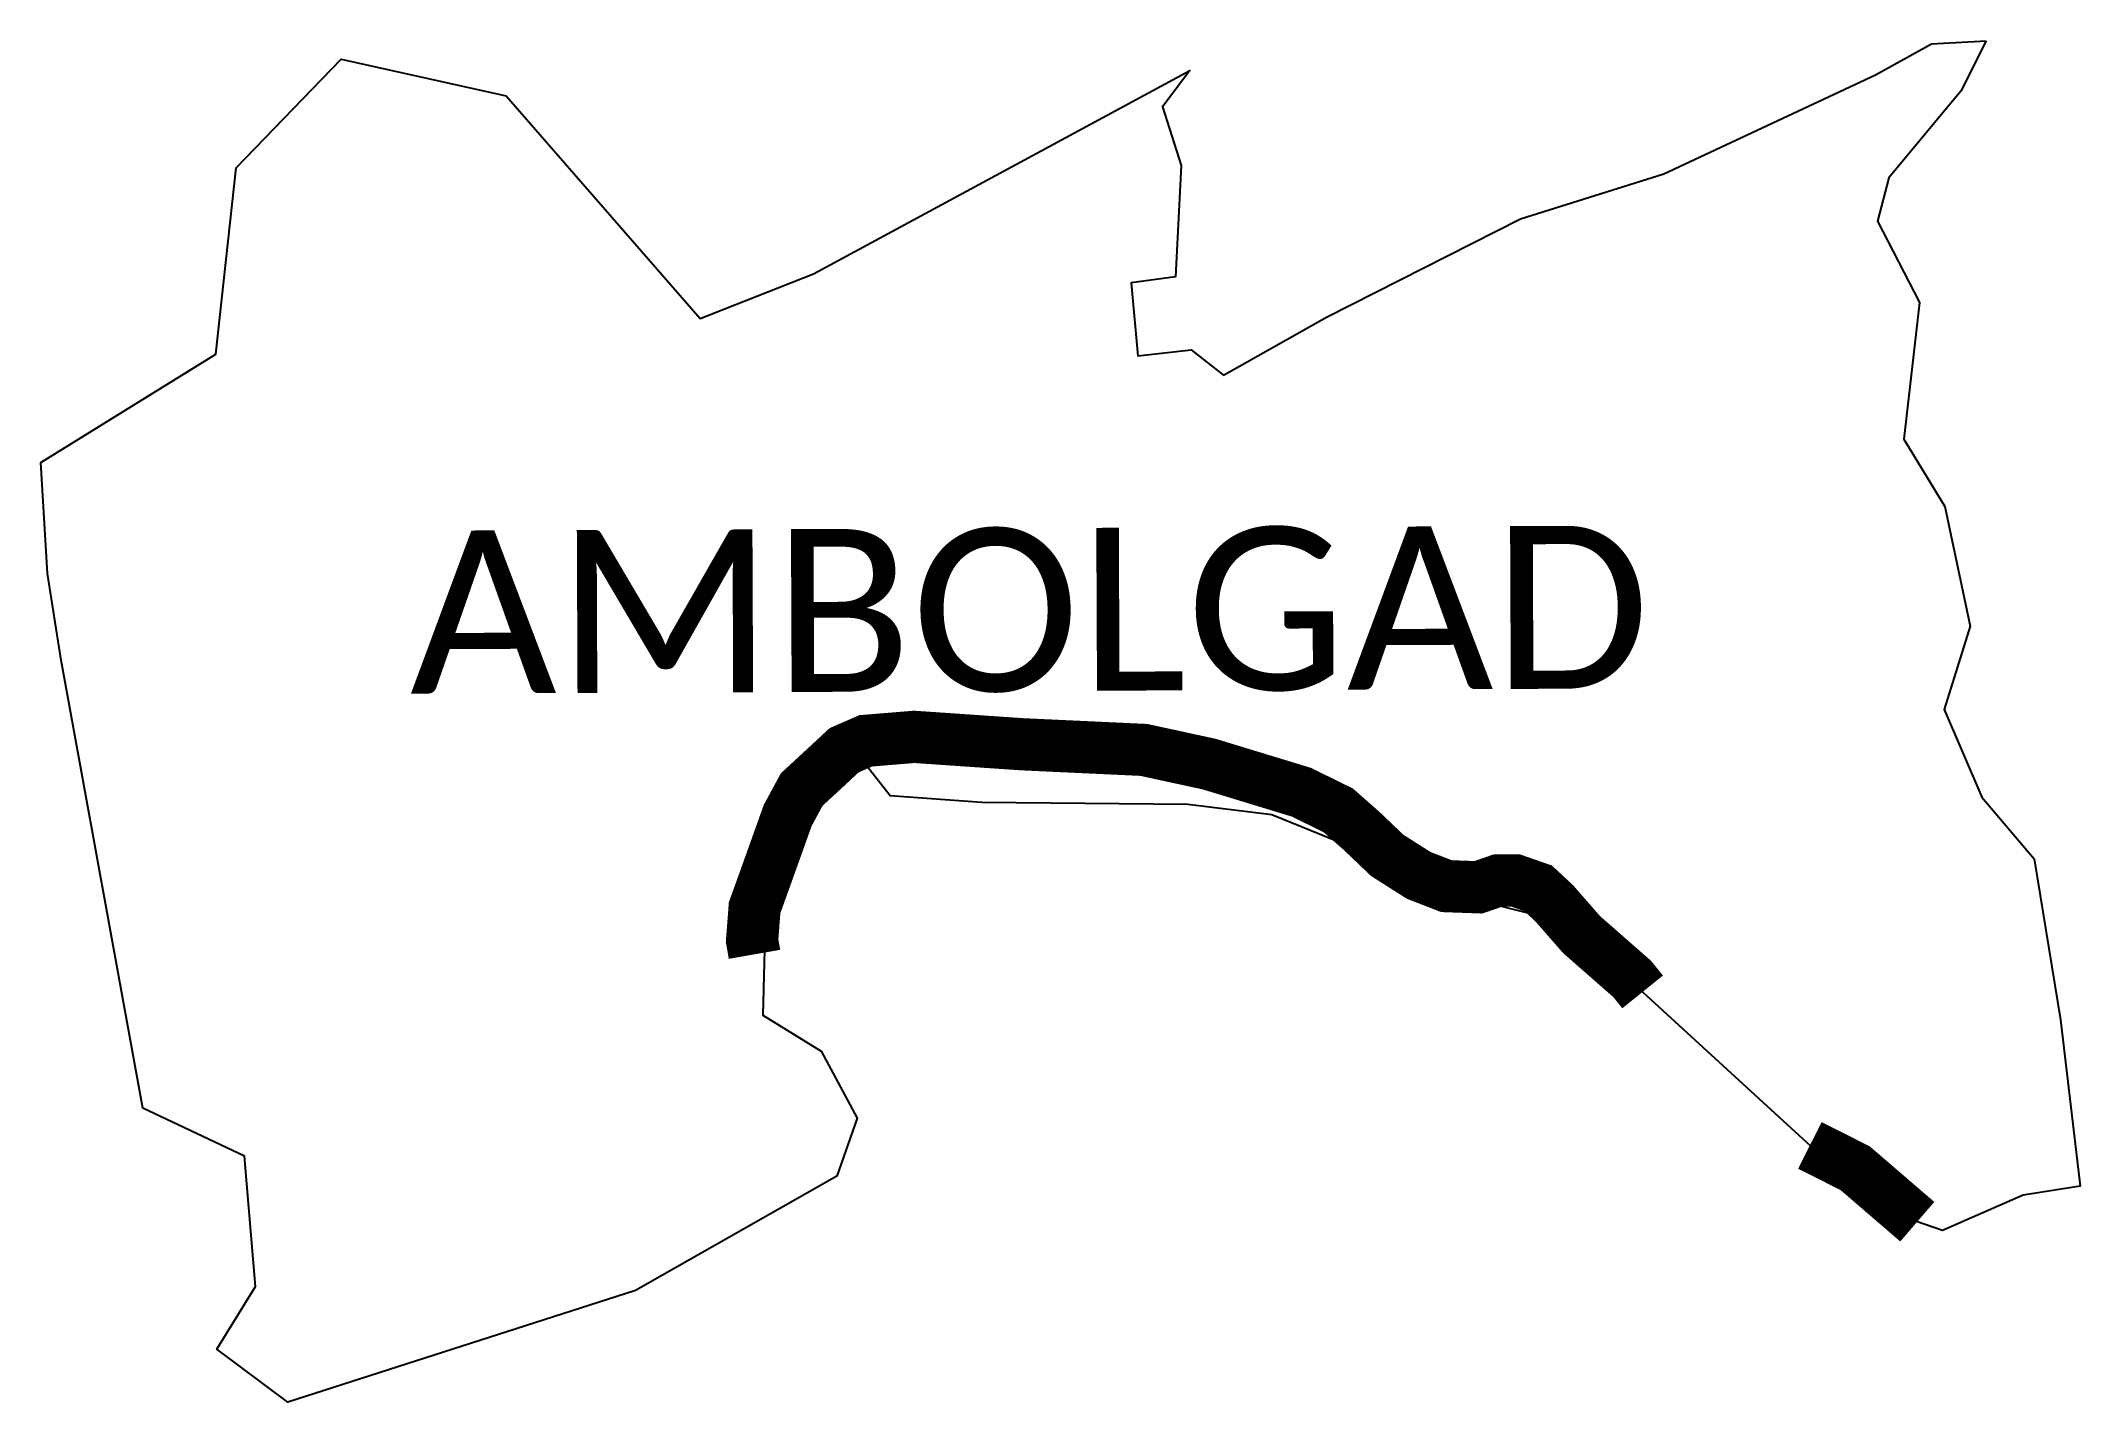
# Model space of a CAD drawing. Header units: metres. Extents: x 321038 to 322991, y 1840017 to 1841321.
import ezdxf

# ---------------------------------------------------------------- set-up
doc = ezdxf.new("R2010")
doc.units = ezdxf.units.M
doc.layers.add('UNPROTECTED', color=130, linetype='Continuous')
doc.layers.add('VILLAGE NAME', color=250, linetype='Continuous')
doc.styles.get("Standard").update_dxf_attribs({"font": 'simplex.shx'})

msp = doc.modelspace()

# ---------------------------------------------------------------- linework, layer by layer
at = {"color": 3, "flags": 128}
for points in [[(322901.4, 1841321.4), (322876.9, 1841273.2), (322808, 1841190.2), (322797.1, 1841148.7), (322837.3, 1841070.9), (322822.4, 1840939.7), (322861.8, 1840875.3), (322886, 1840760.6), (322860.9, 1840681), (322897.1, 1840597), (322947.4, 1840538), (322972.4, 1840383.8), (322991.4, 1840224.3), (322936.8, 1840215.6), (322859.6, 1840182), (322798.4, 1840202.9), (322500.2, 1840476.4), (322425.7, 1840495.1), (322217.1, 1840579.9), (322136.5, 1840589.9), (321939.2, 1840591.7), (321851.5, 1840598.1), (321824.7, 1840632.3), (321776.1, 1840612.3), (321732.7, 1840513.5), (321729.4, 1840388), (321785.3, 1840353.6), (321819.8, 1840289.5), (321800.4, 1840234), (321607.5, 1840124.3), (321274.3, 1840017.4), (321206.5, 1840068.1), (321243.4, 1840128.1), (321232.7, 1840253.1), (321135.3, 1840299.2), (321057.2, 1840728.3), (321044.2, 1840811.2), (321037.7, 1840917.6), (321205.5, 1841021.4), (321224.8, 1841199.6), (321325.5, 1841303.8), (321483.5, 1841268.7), (321669.2, 1841055.3), (321778, 1841098.2), (322138.5, 1841293), (322112.4, 1841258.3), (322130.2, 1841202.1), (322124.7, 1841095.4), (322082.1, 1841089.5), (322088.7, 1841019.8), (322139.7, 1841025.5), (322170.7, 1841001.3), (322269.2, 1841056.6), (322455.1, 1841150.9), (322592.5, 1841193.9), (322795.4, 1841288.7), (322849, 1841318.5)], [(322849, 1841318.5), (322901.4, 1841321.4)]]:
    msp.add_lwpolyline(points, dxfattribs=at)
at = {"layer": 'UNPROTECTED', "const_width": 50, "flags": 128}
for points in [[(321721.4, 1840446.4), (321719.1, 1840459.5), (321721.5, 1840491), (321739.7, 1840541.6), (321753.2, 1840579.4), (321766.6, 1840604.2), (321788.8, 1840624.7), (321807.3, 1840641.9), (321828, 1840650.9), (321874.4, 1840654.7), (321978.1, 1840647.6), (322094.3, 1840642.2), (322157, 1840628.6), (322245.2, 1840601.7), (322280.6, 1840584.3), (322303, 1840564.6), (322327.5, 1840541.2), (322357.5, 1840522.1), (322384.3, 1840511.7), (322414.8, 1840510.6), (322433.9, 1840517.2), (322450.3, 1840517.2), (322472.1, 1840509.6), (322487.4, 1840495.4), (322513.6, 1840465.4), (322562.3, 1840422.7), (322572.2, 1840410.4)], [(322732.4, 1840263.4), (322775.8, 1840241.5), (322835.3, 1840190.3)]]:
    msp.add_lwpolyline(points, dxfattribs=at)

# ---------------------------------------------------------------- texts
at = {"layer": 'VILLAGE NAME', "insert": (321390.7, 1840852.1), "char_height": 155.989, "attachment_point": 1, "rotation": 0.2435}
msp.add_mtext_dynamic_manual_height_columns('{\\fCalibri|b0|i0|c0|p34;AMBOLGAD}', width=1385.684, gutter_width=779.9, heights=[0], dxfattribs=at)

doc.saveas('drawing.dxf')
